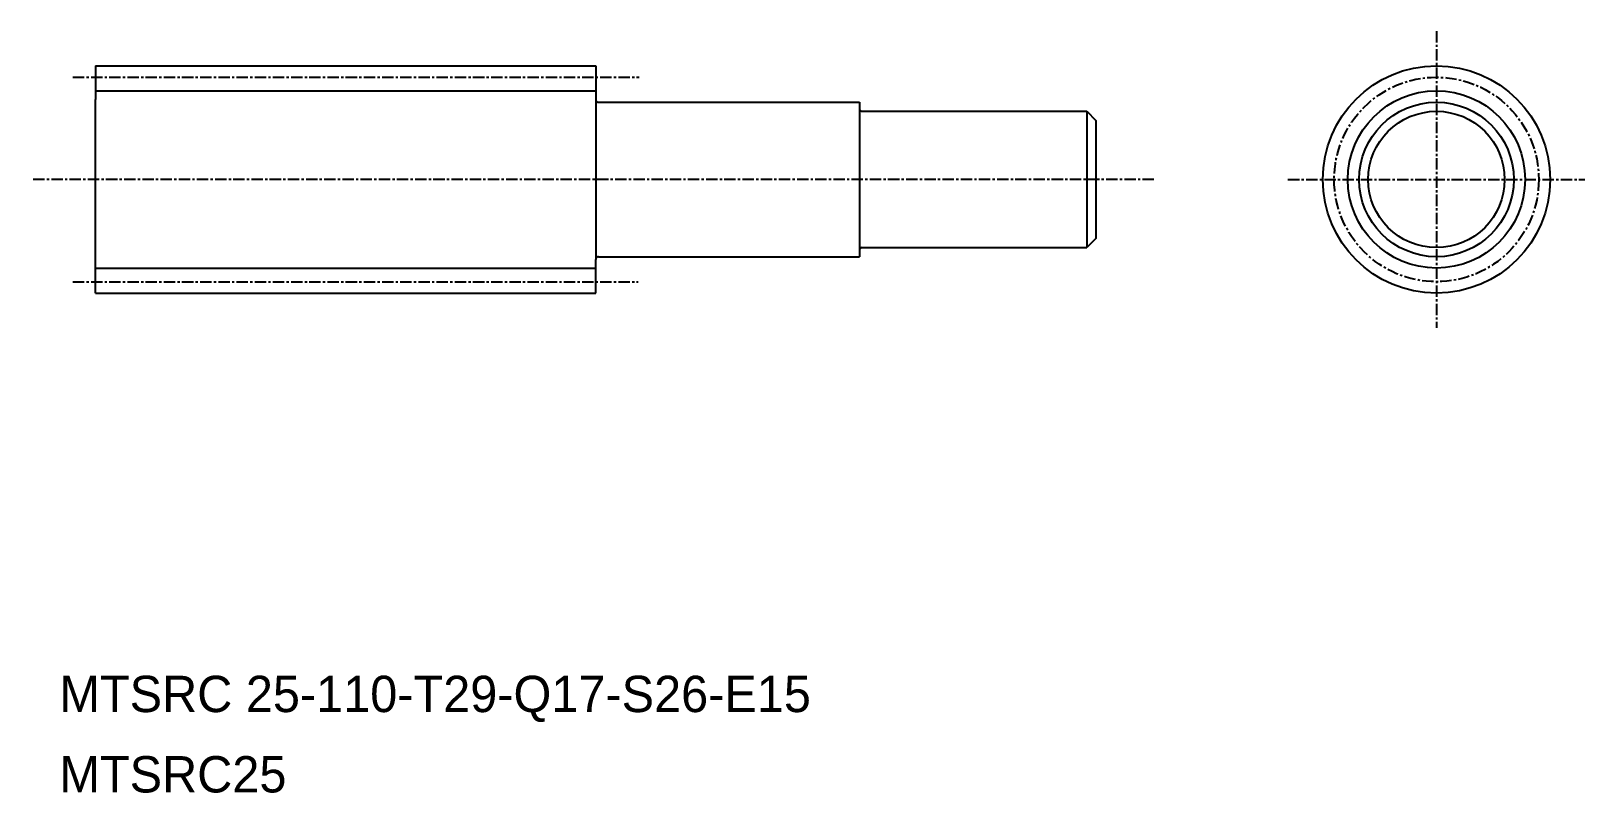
# Model space of a CAD drawing. Extents: x 91 to 261, y 55 to 138.
import ezdxf

# ---------------------------------------------------------------- set-up
doc = ezdxf.new("R2010")
doc.units = 0
doc.linetypes.add('CENTER', pattern=[2, 1.25, -0.25, 0.25, -0.25])
doc.layers.get('0').update_dxf_attribs({"linetype": 'CONTINUOUS'})
doc.layers.add('CENTER', color=1, linetype='CENTER')

msp = doc.modelspace()

# ---------------------------------------------------------------- linework, layer by layer
at = {"color": 7, "linetype": 'CONTINUOUS'}
for p, q in [((97.63, 134.64), (152.63, 134.64)), ((97.63, 134.64), (97.63, 130.94)), ((152.63, 134.64), (152.63, 130.94)), ((97.63, 113.34), (97.63, 130.94)), ((152.63, 130.94), (152.63, 113.34)), ((152.93, 130.64), (181.63, 130.64)), ((181.63, 130.64), (181.63, 113.64)), ((181.93, 129.64), (206.63, 129.64)), ((206.63, 129.64), (206.63, 114.64)), ((206.63, 129.64), (207.63, 128.64)), ((207.63, 128.64), (207.63, 115.64)), ((181.93, 114.64), (206.63, 114.64)), ((207.63, 115.64), (206.63, 114.64)), ((97.63, 109.64), (97.63, 113.34)), ((152.63, 109.64), (152.63, 113.34)), ((152.93, 113.64), (181.63, 113.64)), ((97.63, 109.64), (152.63, 109.64))]:
    msp.add_line(p, q, dxfattribs=at)
at = {"color": 3, "linetype": 'CONTINUOUS'}
for p, q in [((97.63, 131.89), (152.63, 131.89)), ((97.63, 112.39), (152.63, 112.39))]:
    msp.add_line(p, q, dxfattribs=at)
at = {"color": 7, "linetype": 'CONTINUOUS'}
for radius in [12.5, 8.5, 7.5]:
    msp.add_circle((245.09, 122.14), radius, dxfattribs=at)
at = {"color": 3, "linetype": 'CONTINUOUS'}
msp.add_circle((245.09, 122.14), 9.75, dxfattribs=at)
at = {"color": 7, "linetype": 'CONTINUOUS'}
for centre, start, end in [((152.93, 130.94), 180, 270), ((181.93, 129.94), 180, 270), ((181.93, 114.34), 90, 180), ((152.93, 113.34), 90, 180), ((152.93, 113.34), 90, 180), ((152.93, 113.34), 90, 180)]:
    msp.add_arc(centre, 0.3, start, end, dxfattribs=at)
at = {"layer": 'CENTER', "color": 1, "linetype": 'CENTER'}
for p, q in [((245.09, 138.47), (245.09, 105.81)), ((95.13, 133.39), (157.39, 133.39)), ((214.02, 122.14), (90.53, 122.14)), ((228.76, 122.14), (261.42, 122.14)), ((95.13, 110.89), (157.3, 110.89))]:
    msp.add_line(p, q, dxfattribs=at)
msp.add_circle((245.09, 122.14), 11.25, dxfattribs=at)

# ---------------------------------------------------------------- texts
at = {"color": 7, "linetype": 'CONTINUOUS'}
for s, p in [('MTSRC 25-110-T29-Q17-S26-E15', (93.65, 63.54)), ('MTSRC25', (93.65, 54.7))]:
    msp.add_text(s, height=4, dxfattribs=at).set_placement(p)

doc.saveas('drawing.dxf')
